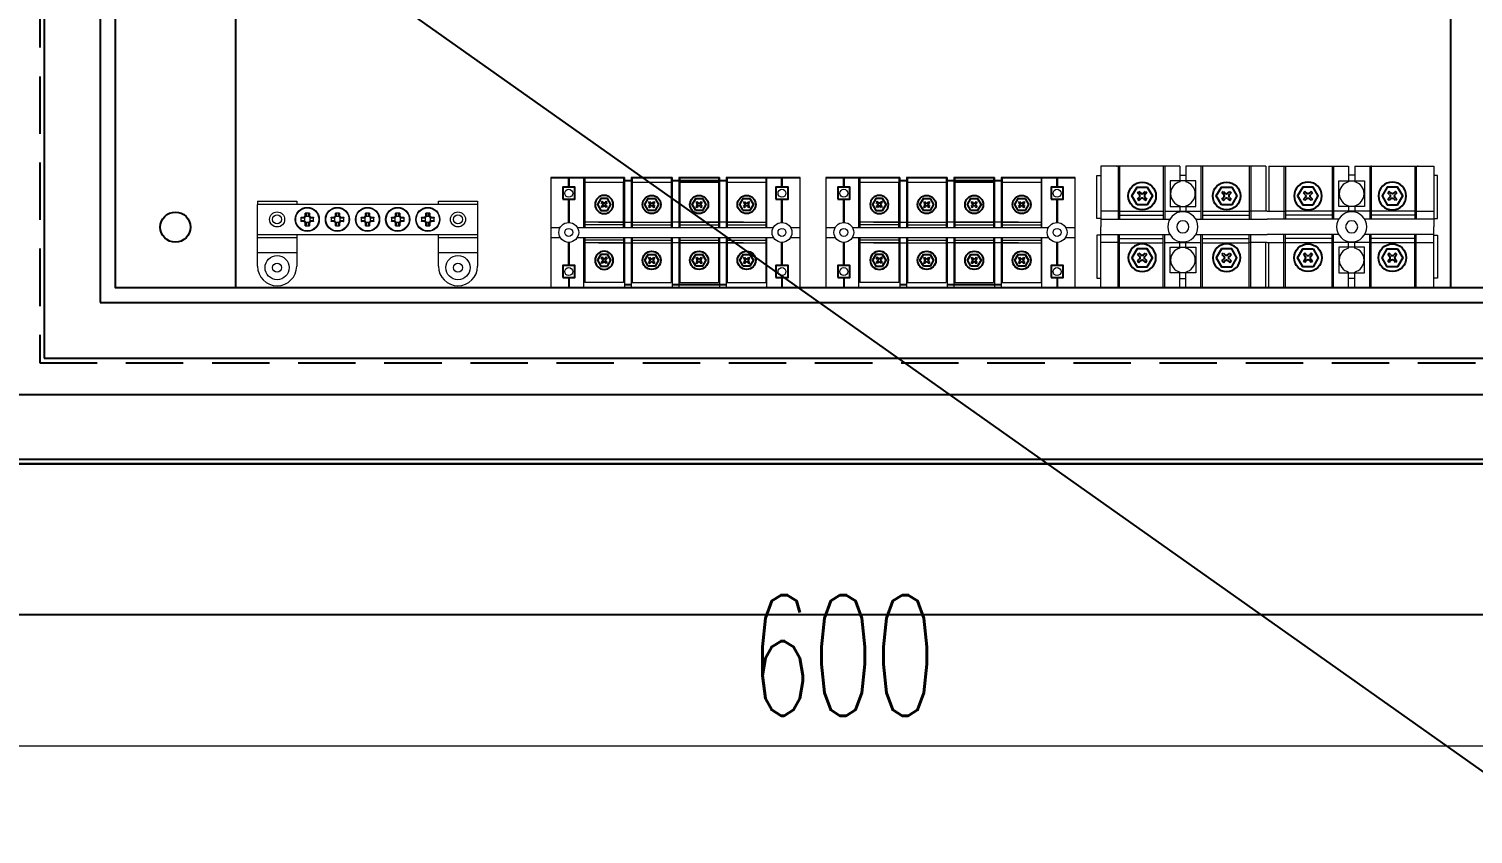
# Model space of a CAD drawing. Header units: millimetres. Extents: x -208796 to -83323, y 30910 to 103951.
# Drawn here: x -110919.9 to -110440.8, y 39207.6 to 39474.7 of the extents above; entities that cross this region are included whole.
import ezdxf

# ---------------------------------------------------------------- set-up
doc = ezdxf.new("R2010")
doc.units = ezdxf.units.MM
doc.header["$LTSCALE"] = 3
doc.linetypes.add('HIDDEN', pattern=[9.525, 6.35, -3.175])
doc.layers.add('3', color=3, linetype='Continuous')
doc.layers.add('@.VISIBLE', color=7, linetype='Continuous')
doc.layers.add('hw_VTP', color=7, linetype='Continuous', lineweight=13)
doc.styles.add('Ann_w01', font='romans.shx', dxfattribs={"width": 0.6, "bigfont": 'chineset.shx'})
doc.dimstyles.new('Dim 01_SC20', dxfattribs={"dimscale": 20, "dimtxt": 2, "dimasz": 1.3, "dimexe": 0.5, "dimexo": 0.5, "dimgap": 0.5, "dimtad": 1, "dimdec": 1, "dimzin": 12, "dimdsep": 46, "dimtxsty": 'Ann_w01', "dimblk": 'OPEN30', "dimcen": 1.5, "dimclrd": 6, "dimclre": 6, "dimclrt": 3, "dimadec": 1, "dimazin": 3, "dimtm": 1e-09, "dimtfac": 1, "dimtdec": 1, "dimtix": 1, "dimtmove": 0, "dimatfit": 3, "dimldrblk": 'OPEN30', "dimfxl": 0, "dimtolj": 1, "dimlwd": 20, "dimlwe": 20, "dimarcsym": 0})

# ---------------------------------------------------------------- blocks, each defined once
blk = doc.blocks.new('_Open30')
at = {"color": 0, "linetype": 'ByBlock', "lineweight": -2}
for p, q in [((-1, 0.268), (0, 0)), ((0, 0), (-1, -0.268)), ((0, 0), (-1, 0))]:
    blk.add_line(p, q, dxfattribs=at)
blk = doc.blocks.new('*D118')
at = {"layer": '@.VISIBLE', "color": 6, "lineweight": 20}
for p, q in [((2175.79, 1288.52), (2175.79, 1194.96)), ((2775.79, 1288.52), (2775.79, 1194.96)), ((2201.79, 1204.96), (2749.79, 1204.96))]:
    blk.add_line(p, q, dxfattribs=at)
at = {"layer": 'Defpoints', "color": 0}
for p in [(2175.79, 1298.52), (2775.79, 1298.52), (2775.79, 1204.96)]:
    blk.add_point(p, dxfattribs=at)
at = {"layer": '@.VISIBLE', "color": 6, "lineweight": 20, "xscale": 26, "yscale": 26, "zscale": 26, "rotation": 180}
blk.add_blockref('_Open30', (2175.79, 1204.96), dxfattribs=at)
at = {"layer": '@.VISIBLE', "color": 6, "lineweight": 20, "xscale": 26, "yscale": 26, "zscale": 26}
blk.add_blockref('_Open30', (2775.79, 1204.96), dxfattribs=at)
at = {"layer": '@.VISIBLE', "color": 3, "insert": (2475.79, 1234.96), "char_height": 40, "attachment_point": 5, "style": 'Ann_w01'}
blk.add_mtext('\\A1;600', dxfattribs=at)
blk = doc.blocks.new('*U159')
at = {"layer": 'hw_VTP', "color": 7}
for p, q in [((-36.5, 11), (-23.5, 11)), ((-36.5, 11), (-36.5, 10)), ((-23.5, 11), (-23.5, 10)), ((23.5, 10), (23.5, 11)), ((23.5, 11), (36.5, 11)), ((36.5, 11), (36.5, 10)), ((-36.5, -1), (-36.5, 0)), ((-23.5, 0), (-23.5, -1)), ((23.5, -1), (23.5, 0)), ((36.5, 0), (36.5, -1)), ((-36.5, -1), (-23.5, -1)), ((-36.5, -6), (-36.5, -1)), ((-23.5, -1), (-23.5, -6)), ((23.5, -1), (36.5, -1)), ((23.5, -6), (23.5, -1)), ((36.5, -1), (36.5, -6)), ((-36.5, -6), (-23.5, -6)), ((-36.5, -10.5), (-36.5, -6)), ((-23.5, -6), (-23.5, -10.5)), ((23.5, -6), (36.5, -6)), ((23.5, -10.5), (23.5, -6)), ((36.5, -6), (36.5, -10.5))]:
    blk.add_line(p, q, dxfattribs=at)
at = {"layer": 'hw_VTP', "color": 30}
for p, q in [((36.5, 10), (-36.5, 10)), ((-36.5, 0), (-36.5, 10)), ((36.5, 10), (36.5, 0)), ((-22.08, 5.69), (-21.16, 5.69)), ((-21.04, 5.38), (-21.94, 5.38)), ((-21.16, 5.69), (-20.69, 6.16)), ((-20.39, 6.04), (-21.04, 5.39)), ((-21.04, 5.39), (-21.04, 5.38)), ((-20.92, 5.5), (-20.92, 4.5)), ((-20.69, 6.16), (-20.69, 7.08)), ((-19.5, 5.92), (-20.5, 5.92)), ((-20.38, 6.94), (-20.38, 6.04)), ((-19.62, 6.04), (-19.62, 6.94)), ((-19.61, 6.04), (-19.62, 6.04)), ((-18.96, 5.39), (-19.61, 6.04)), ((-19.31, 7.08), (-19.31, 6.16)), ((-19.31, 6.16), (-18.84, 5.69)), ((-19.08, 4.5), (-19.08, 5.5)), ((-18.06, 5.38), (-18.96, 5.38)), ((-18.84, 5.69), (-17.92, 5.69)), ((-12.08, 5.69), (-11.16, 5.69)), ((-11.04, 5.38), (-11.94, 5.38)), ((-11.16, 5.69), (-10.69, 6.16)), ((-10.39, 6.04), (-11.04, 5.39)), ((-11.04, 5.39), (-11.04, 5.38)), ((-10.92, 5.5), (-10.92, 4.5)), ((-10.69, 6.16), (-10.69, 7.08)), ((-9.5, 5.92), (-10.5, 5.92)), ((-10.38, 6.94), (-10.38, 6.04)), ((-9.62, 6.04), (-9.62, 6.94)), ((-9.61, 6.04), (-9.62, 6.04)), ((-8.96, 5.39), (-9.61, 6.04)), ((-9.31, 7.08), (-9.31, 6.16)), ((-9.31, 6.16), (-8.84, 5.69)), ((-9.08, 4.5), (-9.08, 5.5)), ((-8.06, 5.38), (-8.96, 5.38)), ((-8.84, 5.69), (-7.92, 5.69)), ((-2.08, 5.69), (-1.16, 5.69)), ((-1.04, 5.38), (-1.94, 5.38)), ((-1.16, 5.69), (-0.69, 6.16)), ((-0.39, 6.04), (-1.04, 5.39)), ((-1.04, 5.39), (-1.04, 5.38)), ((-0.92, 5.5), (-0.92, 4.5)), ((-0.69, 6.16), (-0.69, 7.08)), ((0.5, 5.92), (-0.5, 5.92)), ((-0.38, 6.94), (-0.38, 6.04)), ((0.38, 6.04), (0.38, 6.94)), ((0.39, 6.04), (0.38, 6.04)), ((1.04, 5.39), (0.39, 6.04)), ((0.69, 7.08), (0.69, 6.16)), ((0.69, 6.16), (1.16, 5.69)), ((0.92, 4.5), (0.92, 5.5)), ((1.94, 5.38), (1.04, 5.38)), ((1.16, 5.69), (2.08, 5.69)), ((7.92, 5.69), (8.84, 5.69)), ((8.96, 5.38), (8.06, 5.38)), ((8.84, 5.69), (9.31, 6.16)), ((9.61, 6.04), (8.96, 5.39)), ((8.96, 5.39), (8.96, 5.38)), ((9.08, 5.5), (9.08, 4.5)), ((9.31, 6.16), (9.31, 7.08)), ((10.5, 5.92), (9.5, 5.92)), ((9.62, 6.94), (9.62, 6.04)), ((10.38, 6.04), (10.38, 6.94)), ((10.39, 6.04), (10.38, 6.04)), ((11.04, 5.39), (10.39, 6.04)), ((10.69, 7.08), (10.69, 6.16)), ((10.69, 6.16), (11.16, 5.69)), ((10.92, 4.5), (10.92, 5.5)), ((11.94, 5.38), (11.04, 5.38)), ((11.16, 5.69), (12.08, 5.69)), ((17.92, 5.69), (18.84, 5.69)), ((18.96, 5.38), (18.06, 5.38)), ((18.84, 5.69), (19.31, 6.16)), ((19.61, 6.04), (18.96, 5.39)), ((18.96, 5.39), (18.96, 5.38)), ((19.08, 5.5), (19.08, 4.5)), ((19.31, 6.16), (19.31, 7.08)), ((20.5, 5.92), (19.5, 5.92)), ((19.62, 6.94), (19.62, 6.04)), ((20.38, 6.04), (20.38, 6.94)), ((20.39, 6.04), (20.38, 6.04)), ((21.04, 5.39), (20.39, 6.04)), ((20.69, 7.08), (20.69, 6.16)), ((20.69, 6.16), (21.16, 5.69)), ((20.92, 4.5), (20.92, 5.5)), ((21.94, 5.38), (21.04, 5.38)), ((21.16, 5.69), (22.08, 5.69)), ((-36.5, 0), (36.5, 0)), ((-21.16, 4.31), (-22.08, 4.31)), ((-21.94, 4.62), (-21.04, 4.62)), ((-20.69, 3.84), (-21.16, 4.31)), ((-21.04, 4.61), (-20.39, 3.96)), ((-20.69, 2.92), (-20.69, 3.84)), ((-20.5, 4.08), (-19.5, 4.08)), ((-20.39, 3.96), (-20.38, 3.96)), ((-20.38, 3.96), (-20.38, 3.06)), ((-19.62, 3.06), (-19.62, 3.96)), ((-19.61, 3.96), (-18.96, 4.61)), ((-18.84, 4.31), (-19.31, 3.84)), ((-19.31, 3.84), (-19.31, 2.92)), ((-18.96, 4.62), (-18.06, 4.62)), ((-18.96, 4.61), (-18.96, 4.62)), ((-17.92, 4.31), (-18.84, 4.31)), ((-11.16, 4.31), (-12.08, 4.31)), ((-11.94, 4.62), (-11.04, 4.62)), ((-10.69, 3.84), (-11.16, 4.31)), ((-11.04, 4.61), (-10.39, 3.96)), ((-10.69, 2.92), (-10.69, 3.84)), ((-10.5, 4.08), (-9.5, 4.08)), ((-10.39, 3.96), (-10.38, 3.96)), ((-10.38, 3.96), (-10.38, 3.06)), ((-9.62, 3.06), (-9.62, 3.96)), ((-9.61, 3.96), (-8.96, 4.61)), ((-8.84, 4.31), (-9.31, 3.84)), ((-9.31, 3.84), (-9.31, 2.92)), ((-8.96, 4.62), (-8.06, 4.62)), ((-8.96, 4.61), (-8.96, 4.62)), ((-7.92, 4.31), (-8.84, 4.31)), ((-1.16, 4.31), (-2.08, 4.31)), ((-1.94, 4.62), (-1.04, 4.62)), ((-0.69, 3.84), (-1.16, 4.31)), ((-1.04, 4.61), (-0.39, 3.96)), ((-0.69, 2.92), (-0.69, 3.84)), ((-0.5, 4.08), (0.5, 4.08)), ((-0.39, 3.96), (-0.38, 3.96)), ((-0.38, 3.96), (-0.38, 3.06)), ((0.38, 3.06), (0.38, 3.96)), ((0.39, 3.96), (1.04, 4.61)), ((1.16, 4.31), (0.69, 3.84)), ((0.69, 3.84), (0.69, 2.92)), ((1.04, 4.62), (1.94, 4.62)), ((1.04, 4.61), (1.04, 4.62)), ((2.08, 4.31), (1.16, 4.31)), ((8.84, 4.31), (7.92, 4.31)), ((8.06, 4.62), (8.96, 4.62)), ((9.31, 3.84), (8.84, 4.31)), ((8.96, 4.61), (9.61, 3.96)), ((9.31, 2.92), (9.31, 3.84)), ((9.5, 4.08), (10.5, 4.08)), ((9.61, 3.96), (9.62, 3.96)), ((9.62, 3.96), (9.62, 3.06)), ((10.38, 3.06), (10.38, 3.96)), ((10.39, 3.96), (11.04, 4.61)), ((11.16, 4.31), (10.69, 3.84)), ((10.69, 3.84), (10.69, 2.92)), ((11.04, 4.62), (11.94, 4.62)), ((11.04, 4.61), (11.04, 4.62)), ((12.08, 4.31), (11.16, 4.31)), ((18.84, 4.31), (17.92, 4.31)), ((18.06, 4.62), (18.96, 4.62)), ((19.31, 3.84), (18.84, 4.31)), ((18.96, 4.61), (19.61, 3.96)), ((19.31, 2.92), (19.31, 3.84)), ((19.5, 4.08), (20.5, 4.08)), ((19.61, 3.96), (19.62, 3.96)), ((19.62, 3.96), (19.62, 3.06)), ((20.38, 3.06), (20.38, 3.96)), ((20.39, 3.96), (21.04, 4.61)), ((21.16, 4.31), (20.69, 3.84)), ((20.69, 3.84), (20.69, 2.92)), ((21.04, 4.62), (21.94, 4.62)), ((21.04, 4.61), (21.04, 4.62)), ((22.08, 4.31), (21.16, 4.31))]:
    blk.add_line(p, q, dxfattribs=at)
at = {"layer": 'hw_VTP', "color": 7}
for centre, radius in [((-30, 5), 2.5), ((-30, 5), 1.5), ((30, 5), 2.5), ((30, 5), 1.5), ((-30, -11), 4), ((-30, -11), 1.5), ((30, -11), 4), ((30, -11), 1.5)]:
    blk.add_circle(centre, radius, dxfattribs=at)
at = {"layer": 'hw_VTP', "color": 30}
for centre, radius in [((-20, 5), 4), ((-20, 5), 3.83), ((-10, 5), 4), ((-10, 5), 3.83), ((0, 5), 4), ((0, 5), 3.83), ((10, 5), 4), ((10, 5), 3.83), ((20, 5), 4), ((20, 5), 3.83)]:
    blk.add_circle(centre, radius, dxfattribs=at)
at = {"layer": 'hw_VTP', "color": 7}
for centre in [(-30, -10.5), (30, -10.5)]:
    blk.add_arc(centre, 6.5, 180, 0, dxfattribs=at)
at = {"layer": 'hw_VTP', "color": 30}
for centre, major_axis in [((-18.92, 5), (0, -6.36)), ((-20, 3.92), (-6.36, 0)), ((-21.08, 5), (0, 6.36)), ((-8.92, 5), (0, -6.36)), ((-10, 3.92), (-6.36, 0)), ((-11.08, 5), (0, 6.36)), ((1.08, 5), (0, -6.36)), ((0, 3.92), (-6.36, 0)), ((-1.08, 5), (0, 6.36)), ((11.08, 5), (0, -6.36)), ((10, 3.92), (-6.36, 0)), ((8.92, 5), (0, 6.36)), ((21.08, 5), (0, -6.36)), ((20, 3.92), (-6.36, 0)), ((18.92, 5), (0, 6.36)), ((-20, 6.08), (6.36, 0)), ((-10, 6.08), (6.36, 0)), ((0, 6.08), (6.36, 0)), ((10, 6.08), (6.36, 0)), ((20, 6.08), (6.36, 0))]:
    blk.add_ellipse(centre, major_axis=major_axis, ratio=0.499722, start_param=4.603833, end_param=4.820944, dxfattribs=at)
for points, weights in [([(-21.94, 5.38), (-22.01, 5.53), (-22.08, 5.69)], [1, 1.00025945065, 1]), ([(-20.69, 7.08), (-20.53, 7.01), (-20.38, 6.94)], [1, 1.00025945067, 1]), ([(-20.39, 6.04), (-20.39, 6.04), (-20.38, 6.04)], [0.960465329359, 0.960447412211, 0.960429506847]), ([(-19.62, 6.94), (-19.47, 7.01), (-19.31, 7.08)], [1, 1.00025945066, 1]), ([(-18.96, 5.39), (-18.96, 5.39), (-18.96, 5.38)], [0.960465329359, 0.960447412211, 0.960429506847]), ([(-17.92, 5.69), (-17.99, 5.53), (-18.06, 5.38)], [1, 1.00025945064, 1]), ([(-11.94, 5.38), (-12.01, 5.53), (-12.08, 5.69)], [1, 1.00025945065, 1]), ([(-10.69, 7.08), (-10.53, 7.01), (-10.38, 6.94)], [1, 1.00025945067, 1]), ([(-10.39, 6.04), (-10.39, 6.04), (-10.38, 6.04)], [0.960465329359, 0.960447412211, 0.960429506847]), ([(-9.62, 6.94), (-9.47, 7.01), (-9.31, 7.08)], [1, 1.00025945066, 1]), ([(-8.96, 5.39), (-8.96, 5.39), (-8.96, 5.38)], [0.960465329359, 0.960447412211, 0.960429506847]), ([(-7.92, 5.69), (-7.99, 5.53), (-8.06, 5.38)], [1, 1.00025945064, 1]), ([(-1.94, 5.38), (-2.01, 5.53), (-2.08, 5.69)], [1, 1.00025945065, 1]), ([(-0.69, 7.08), (-0.53, 7.01), (-0.38, 6.94)], [1, 1.00025945067, 1]), ([(-0.39, 6.04), (-0.39, 6.04), (-0.38, 6.04)], [0.960465329359, 0.960447412211, 0.960429506847]), ([(0.38, 6.94), (0.53, 7.01), (0.69, 7.08)], [1, 1.00025945066, 1]), ([(1.04, 5.39), (1.04, 5.39), (1.04, 5.38)], [0.960465329359, 0.960447412211, 0.960429506847]), ([(2.08, 5.69), (2.01, 5.53), (1.94, 5.38)], [1, 1.00025945064, 1]), ([(8.06, 5.38), (7.99, 5.53), (7.92, 5.69)], [1, 1.00025945065, 1]), ([(9.31, 7.08), (9.47, 7.01), (9.62, 6.94)], [1, 1.00025945067, 1]), ([(9.61, 6.04), (9.61, 6.04), (9.62, 6.04)], [0.960465329359, 0.960447412211, 0.960429506847]), ([(10.38, 6.94), (10.53, 7.01), (10.69, 7.08)], [1, 1.00025945066, 1]), ([(11.04, 5.39), (11.04, 5.39), (11.04, 5.38)], [0.960465329359, 0.960447412211, 0.960429506847]), ([(12.08, 5.69), (12.01, 5.53), (11.94, 5.38)], [1, 1.00025945064, 1]), ([(18.06, 5.38), (17.99, 5.53), (17.92, 5.69)], [1, 1.00025945065, 1]), ([(19.31, 7.08), (19.47, 7.01), (19.62, 6.94)], [1, 1.00025945067, 1]), ([(19.61, 6.04), (19.61, 6.04), (19.62, 6.04)], [0.960465329359, 0.960447412211, 0.960429506847]), ([(20.38, 6.94), (20.53, 7.01), (20.69, 7.08)], [1, 1.00025945066, 1]), ([(21.04, 5.39), (21.04, 5.39), (21.04, 5.38)], [0.960465329359, 0.960447412211, 0.960429506847]), ([(22.08, 5.69), (22.01, 5.53), (21.94, 5.38)], [1, 1.00025945064, 1]), ([(-22.08, 4.31), (-22.01, 4.47), (-21.94, 4.62)], [1, 1.00025945066, 1]), ([(-21.04, 4.61), (-21.04, 4.61), (-21.04, 4.62)], [0.960465329359, 0.960447412211, 0.960429506847]), ([(-20.38, 3.06), (-20.53, 2.99), (-20.69, 2.92)], [1, 1.00025945069, 1]), ([(-19.61, 3.96), (-19.61, 3.96), (-19.62, 3.96)], [0.960465329359, 0.960447412211, 0.960429506847]), ([(-19.31, 2.92), (-19.47, 2.99), (-19.62, 3.06)], [1, 1.00025945066, 1]), ([(-18.06, 4.62), (-17.99, 4.47), (-17.92, 4.31)], [1, 1.00025945063, 1]), ([(-12.08, 4.31), (-12.01, 4.47), (-11.94, 4.62)], [1, 1.00025945066, 1]), ([(-11.04, 4.61), (-11.04, 4.61), (-11.04, 4.62)], [0.960465329359, 0.960447412211, 0.960429506847]), ([(-10.38, 3.06), (-10.53, 2.99), (-10.69, 2.92)], [1, 1.00025945069, 1]), ([(-9.61, 3.96), (-9.61, 3.96), (-9.62, 3.96)], [0.960465329359, 0.960447412211, 0.960429506847]), ([(-9.31, 2.92), (-9.47, 2.99), (-9.62, 3.06)], [1, 1.00025945066, 1]), ([(-8.06, 4.62), (-7.99, 4.47), (-7.92, 4.31)], [1, 1.00025945063, 1]), ([(-2.08, 4.31), (-2.01, 4.47), (-1.94, 4.62)], [1, 1.00025945066, 1]), ([(-1.04, 4.61), (-1.04, 4.61), (-1.04, 4.62)], [0.960465329359, 0.960447412211, 0.960429506847]), ([(-0.38, 3.06), (-0.53, 2.99), (-0.69, 2.92)], [1, 1.00025945069, 1]), ([(0.39, 3.96), (0.39, 3.96), (0.38, 3.96)], [0.960465329359, 0.960447412211, 0.960429506847]), ([(0.69, 2.92), (0.53, 2.99), (0.38, 3.06)], [1, 1.00025945066, 1]), ([(1.94, 4.62), (2.01, 4.47), (2.08, 4.31)], [1, 1.00025945063, 1]), ([(7.92, 4.31), (7.99, 4.47), (8.06, 4.62)], [1, 1.00025945066, 1]), ([(8.96, 4.61), (8.96, 4.61), (8.96, 4.62)], [0.960465329359, 0.960447412211, 0.960429506847]), ([(9.62, 3.06), (9.47, 2.99), (9.31, 2.92)], [1, 1.00025945069, 1]), ([(10.39, 3.96), (10.39, 3.96), (10.38, 3.96)], [0.960465329359, 0.960447412211, 0.960429506847]), ([(10.69, 2.92), (10.53, 2.99), (10.38, 3.06)], [1, 1.00025945066, 1]), ([(11.94, 4.62), (12.01, 4.47), (12.08, 4.31)], [1, 1.00025945063, 1]), ([(17.92, 4.31), (17.99, 4.47), (18.06, 4.62)], [1, 1.00025945066, 1]), ([(18.96, 4.61), (18.96, 4.61), (18.96, 4.62)], [0.960465329359, 0.960447412211, 0.960429506847]), ([(19.62, 3.06), (19.47, 2.99), (19.31, 2.92)], [1, 1.00025945069, 1]), ([(20.39, 3.96), (20.39, 3.96), (20.38, 3.96)], [0.960465329359, 0.960447412211, 0.960429506847]), ([(20.69, 2.92), (20.53, 2.99), (20.38, 3.06)], [1, 1.00025945066, 1]), ([(21.94, 4.62), (22.01, 4.47), (22.08, 4.31)], [1, 1.00025945063, 1])]:
    blk.add_rational_spline(points, weights, degree=2, dxfattribs=at)
for points in [[(-21.16, 5.69), (-21.12, 5.59), (-21.08, 5.49), (-21.04, 5.39)], [(-20.69, 6.16), (-20.59, 6.12), (-20.49, 6.08), (-20.39, 6.04)], [(-19.31, 6.16), (-19.41, 6.12), (-19.51, 6.08), (-19.61, 6.04)], [(-18.84, 5.69), (-18.88, 5.59), (-18.92, 5.49), (-18.96, 5.39)], [(-11.16, 5.69), (-11.12, 5.59), (-11.08, 5.49), (-11.04, 5.39)], [(-10.69, 6.16), (-10.59, 6.12), (-10.49, 6.08), (-10.39, 6.04)], [(-9.31, 6.16), (-9.41, 6.12), (-9.51, 6.08), (-9.61, 6.04)], [(-8.84, 5.69), (-8.88, 5.59), (-8.92, 5.49), (-8.96, 5.39)], [(-1.16, 5.69), (-1.12, 5.59), (-1.08, 5.49), (-1.04, 5.39)], [(-0.69, 6.16), (-0.59, 6.12), (-0.49, 6.08), (-0.39, 6.04)], [(0.69, 6.16), (0.59, 6.12), (0.49, 6.08), (0.39, 6.04)], [(1.16, 5.69), (1.12, 5.59), (1.08, 5.49), (1.04, 5.39)], [(8.84, 5.69), (8.88, 5.59), (8.92, 5.49), (8.96, 5.39)], [(9.31, 6.16), (9.41, 6.12), (9.51, 6.08), (9.61, 6.04)], [(10.69, 6.16), (10.59, 6.12), (10.49, 6.08), (10.39, 6.04)], [(11.16, 5.69), (11.12, 5.59), (11.08, 5.49), (11.04, 5.39)], [(18.84, 5.69), (18.88, 5.59), (18.92, 5.49), (18.96, 5.39)], [(19.31, 6.16), (19.41, 6.12), (19.51, 6.08), (19.61, 6.04)], [(20.69, 6.16), (20.59, 6.12), (20.49, 6.08), (20.39, 6.04)], [(21.16, 5.69), (21.12, 5.59), (21.08, 5.49), (21.04, 5.39)], [(-21.16, 4.31), (-21.12, 4.41), (-21.08, 4.51), (-21.04, 4.61)], [(-20.69, 3.84), (-20.59, 3.88), (-20.49, 3.92), (-20.39, 3.96)], [(-19.31, 3.84), (-19.41, 3.88), (-19.51, 3.92), (-19.61, 3.96)], [(-18.84, 4.31), (-18.88, 4.41), (-18.92, 4.51), (-18.96, 4.61)], [(-11.16, 4.31), (-11.12, 4.41), (-11.08, 4.51), (-11.04, 4.61)], [(-10.69, 3.84), (-10.59, 3.88), (-10.49, 3.92), (-10.39, 3.96)], [(-9.31, 3.84), (-9.41, 3.88), (-9.51, 3.92), (-9.61, 3.96)], [(-8.84, 4.31), (-8.88, 4.41), (-8.92, 4.51), (-8.96, 4.61)], [(-1.16, 4.31), (-1.12, 4.41), (-1.08, 4.51), (-1.04, 4.61)], [(-0.69, 3.84), (-0.59, 3.88), (-0.49, 3.92), (-0.39, 3.96)], [(0.69, 3.84), (0.59, 3.88), (0.49, 3.92), (0.39, 3.96)], [(1.16, 4.31), (1.12, 4.41), (1.08, 4.51), (1.04, 4.61)], [(8.84, 4.31), (8.88, 4.41), (8.92, 4.51), (8.96, 4.61)], [(9.31, 3.84), (9.41, 3.88), (9.51, 3.92), (9.61, 3.96)], [(10.69, 3.84), (10.59, 3.88), (10.49, 3.92), (10.39, 3.96)], [(11.16, 4.31), (11.12, 4.41), (11.08, 4.51), (11.04, 4.61)], [(18.84, 4.31), (18.88, 4.41), (18.92, 4.51), (18.96, 4.61)], [(19.31, 3.84), (19.41, 3.88), (19.51, 3.92), (19.61, 3.96)], [(20.69, 3.84), (20.59, 3.88), (20.49, 3.92), (20.39, 3.96)], [(21.16, 4.31), (21.12, 4.41), (21.08, 4.51), (21.04, 4.61)]]:
    blk.add_open_spline(points, degree=3, dxfattribs=at)
blk = doc.blocks.new('1')
at = {"layer": '3'}
for p, q in [((-1.53, 1.07), (-1.07, 1.53)), ((-1.53, 1.07), (-0.92, 0.46)), ((-1.07, 1.53), (-0.46, 0.92)), ((0.46, 0.92), (1.07, 1.53)), ((0.92, 0.46), (1.53, 1.07)), ((1.07, 1.53), (1.53, 1.07)), ((-1.53, -1.07), (-0.92, -0.46)), ((-1.53, -1.07), (-1.07, -1.53)), ((-1.07, -1.53), (-0.46, -0.92)), ((0.46, -0.92), (1.07, -1.53)), ((0.92, -0.46), (1.53, -1.07)), ((1.07, -1.53), (1.53, -1.07))]:
    blk.add_line(p, q, dxfattribs=at)
blk.add_lwpolyline([(-1.71, -2.97), (-3.43, 0), (-1.71, 2.97), (1.71, 2.97), (3.43, 0), (1.71, -2.97)], close=True, dxfattribs=at)
blk.add_circle((0, 0), 4.59, dxfattribs=at)
for centre, start, end in [((-1.37, 0), 315, 45), ((0, 1.37), 225, 315), ((1.37, 0), 135, 225), ((0, -1.37), 45, 135)]:
    blk.add_arc(centre, 0.648, start, end, dxfattribs=at)
blk = doc.blocks.new('CD_4P-60A')
at = {"layer": 'hw_VTP', "linetype": 'Continuous'}
for p, q in [((-1, 20.1), (-27.25, 20.1)), ((-27.25, 20.1), (-27.25, 0)), ((-21.45, 20.1), (-21.45, 2.5)), ((-21, 20.1), (-21, 2.5)), ((-6.5, 20.1), (-6.5, 2.5)), ((-6, 20.1), (-6, 2.5)), ((-1, 20.1), (-1, 14.98)), ((27.5, 20.1), (1, 20.1)), ((1, 20.1), (1, 14.98)), ((6, 20.1), (6, 2.5)), ((6.5, 20.1), (6.5, 2.5)), ((22, 20.1), (22, 2.5)), ((22.5, 20.1), (22.5, 2.5)), ((27.5, 20.1), (27.5, 5.2)), ((28.5, 20.1), (55, 20.1)), ((28.5, 20.1), (28.5, 5.2)), ((33.5, 20.1), (33.5, 2.5)), ((34, 20.1), (34, 2.5)), ((49.5, 20.1), (49.5, 2.5)), ((50, 20.1), (50, 2.5)), ((55, 20.1), (55, 14.98)), ((57, 20.1), (83.25, 20.1)), ((57, 20.1), (57, 14.98)), ((62, 20.1), (62, 2.5)), ((62.5, 20.1), (62.5, 2.5)), ((77, 20.1), (77, 2.5)), ((77.45, 20.1), (77.45, 2.5)), ((83.25, 20.1), (83.25, 0)), ((-28.5, 2.8), (-28.5, 17.05)), ((-28.5, 17.05), (-27.25, 17.05)), ((-1, 17.1), (1, 17.1)), ((1, 15.25), (-1, 15.25)), ((57, 17.1), (55, 17.1)), ((55, 15.25), (57, 15.25)), ((84.5, 17.05), (83.25, 17.05)), ((84.5, 2.8), (84.5, 17.05)), ((-21.45, 5.2), (-27.25, 5.2)), ((-21, 5.25), (-6.5, 5.25)), ((-6, 5.2), (6, 5.2)), ((-1, 7.02), (-1, 5.2)), ((1, 7.02), (1, 5.2)), ((6.5, 5.25), (22, 5.25)), ((28, 5.2), (22, 5.2)), ((28, 5.2), (34, 5.2)), ((49.5, 5.25), (34, 5.25)), ((62, 5.2), (50, 5.2)), ((55, 7.02), (55, 5.2)), ((57, 7.02), (57, 5.2)), ((77, 5.25), (62.5, 5.25)), ((77.45, 5.2), (83.25, 5.2)), ((-27.25, 2.8), (-28.5, 2.8)), ((-27.25, 2.5), (-4.33, 2.5)), ((-27.25, -20.1), (-27.25, 0)), ((-21, 3.9), (-6.5, 3.9)), ((4.33, 2.5), (28, 2.5)), ((6.5, 3.9), (22, 3.9)), ((51.67, 2.5), (28, 2.5)), ((49.5, 3.9), (34, 3.9)), ((83.25, 2.5), (60.33, 2.5)), ((77, 3.9), (62.5, 3.9)), ((83.25, 2.8), (84.5, 2.8)), ((83.25, -20.1), (83.25, 0)), ((-28.5, -2.8), (-28.5, -17.05)), ((-27.25, -2.8), (-28.5, -2.8)), ((-27.25, -2.5), (-4.33, -2.5)), ((-21.45, -20.1), (-21.45, -2.5)), ((-21, -20.1), (-21, -2.5)), ((-21, -3.9), (-6.5, -3.9)), ((-6.5, -20.1), (-6.5, -2.5)), ((-6, -20.1), (-6, -2.5)), ((4.33, -2.5), (28, -2.5)), ((6, -20.1), (6, -2.5)), ((6.5, -20.1), (6.5, -2.5)), ((6.5, -3.9), (22, -3.9)), ((22, -20.1), (22, -2.5)), ((22.5, -20.1), (22.5, -2.5)), ((51.67, -2.5), (28, -2.5)), ((33.5, -20.1), (33.5, -2.5)), ((34, -20.1), (34, -2.5)), ((49.5, -3.9), (34, -3.9)), ((49.5, -20.1), (49.5, -2.5)), ((50, -20.1), (50, -2.5)), ((83.25, -2.5), (60.33, -2.5)), ((62, -20.1), (62, -2.5)), ((62.5, -20.1), (62.5, -2.5)), ((77, -3.9), (62.5, -3.9)), ((77, -20.1), (77, -2.5)), ((77.45, -20.1), (77.45, -2.5)), ((83.25, -2.8), (84.5, -2.8)), ((84.5, -2.8), (84.5, -17.05)), ((-21.45, -5.2), (-27.25, -5.2)), ((-21, -5.25), (-6.5, -5.25)), ((-6, -5.2), (6, -5.2)), ((-1, -7.02), (-1, -5.2)), ((1, -7.02), (1, -5.2)), ((6.5, -5.25), (22, -5.25)), ((28, -5.2), (22, -5.2)), ((27.5, -20.1), (27.5, -5.2)), ((28, -5.2), (34, -5.2)), ((28.5, -20.1), (28.5, -5.2)), ((49.5, -5.25), (34, -5.25)), ((62, -5.2), (50, -5.2)), ((55, -7.02), (55, -5.2)), ((57, -7.02), (57, -5.2)), ((77, -5.25), (62.5, -5.25)), ((77.45, -5.2), (83.25, -5.2)), ((-28.5, -17.05), (-27.25, -17.05)), ((-1, -20.1), (-1, -14.98)), ((1, -15.25), (-1, -15.25)), ((-1, -17.1), (1, -17.1)), ((1, -20.1), (1, -14.98)), ((55, -20.1), (55, -14.98)), ((55, -15.25), (57, -15.25)), ((57, -17.1), (55, -17.1)), ((57, -20.1), (57, -14.98)), ((84.5, -17.05), (83.25, -17.05)), ((-1, -20.1), (-27.25, -20.1)), ((27.5, -20.1), (1, -20.1)), ((28.5, -20.1), (55, -20.1)), ((57, -20.1), (83.25, -20.1))]:
    blk.add_line(p, q, dxfattribs=at)
for points in [[(-1, 15.25), (-4.25, 15.25), (-4.25, 6.75), (4.25, 6.75), (4.25, 15.25), (1, 15.25)], [(57, 15.25), (60.25, 15.25), (60.25, 6.75), (51.75, 6.75), (51.75, 15.25), (55, 15.25)], [(-1, -15.25), (-4.25, -15.25), (-4.25, -6.75), (4.25, -6.75), (4.25, -15.25), (1, -15.25)], [(57, -15.25), (60.25, -15.25), (60.25, -6.75), (51.75, -6.75), (51.75, -15.25), (55, -15.25)]]:
    blk.add_lwpolyline(points, dxfattribs=at)
for centre, radius, start, end in [((0, 11), 4.1, 104.117, 255.883), ((0, 11), 4.1, 284.117, 75.883), ((56, 11), 4.1, 104.117, 255.883), ((56, 11), 4.1, 284.117, 75.883), ((0, 0), 5, 0, 180), ((56, 0), 5, 0, 180), ((0, 0), 5, 180, 0), ((0, 0), 2, 0, 180), ((0, 0), 2, 180, 0), ((56, 0), 5, 180, 0), ((56, 0), 2, 0, 180), ((56, 0), 2, 180, 0), ((0, -11), 4.1, 104.117, 255.883), ((0, -11), 4.1, 284.117, 75.883), ((56, -11), 4.1, 104.117, 255.883), ((56, -11), 4.1, 284.117, 75.883)]:
    blk.add_arc(centre, radius, start, end, dxfattribs=at)
at = {"layer": 'hw_VTP', "color": 0, "linetype": 'ByBlock'}
for p in [(-21.95, 20.1), (-6.5, 20.1), (62.5, 20.1), (77.95, 20.1), (-21.95, -20.1), (-6.5, -20.1), (62.5, -20.1), (77.95, -20.1)]:
    blk.add_point(p, dxfattribs=at)
at = {"layer": 'hw_VTP'}
for p in [(-13.5, 10.25), (14.5, 10.25)]:
    blk.add_blockref('1', p, dxfattribs=at)
at = {"layer": 'hw_VTP', "xscale": -1}
for p in [(41.5, 10.25), (69.5, 10.25)]:
    blk.add_blockref('1', p, dxfattribs=at)
at = {"layer": 'hw_VTP', "xscale": -1, "rotation": 180}
for p in [(-13.5, -10.25), (14.5, -10.25)]:
    blk.add_blockref('1', p, dxfattribs=at)
at = {"layer": 'hw_VTP', "rotation": 180}
for p in [(41.5, -10.25), (69.5, -10.25)]:
    blk.add_blockref('1', p, dxfattribs=at)
blk = doc.blocks.new('HYT304')
for p, q in [((119350.01, 36568.77), (119374.53, 36568.77)), ((119356, 36565.52), (119356, 36568.77)), ((119356, 36568.77), (119356, 36565.52)), ((119374.53, 36567.77), (119376.73, 36567.77)), ((119376.73, 36568.77), (119390.27, 36568.77)), ((119390.27, 36567.77), (119408.22, 36567.77)), ((119392.47, 36568.77), (119406.02, 36568.77)), ((119408.22, 36568.77), (119432.73, 36568.77)), ((119426.74, 36565.52), (119426.74, 36568.77)), ((119426.74, 36568.77), (119426.74, 36565.52)), ((119356, 36553.82), (119356, 36561.52)), ((119356, 36561.52), (119356, 36553.82)), ((119426.74, 36553.82), (119426.74, 36561.52)), ((119426.74, 36561.52), (119426.74, 36553.82)), ((119356, 36539.52), (119356, 36547.23)), ((119356, 36547.23), (119356, 36539.52)), ((119426.74, 36539.52), (119426.74, 36547.23)), ((119426.74, 36547.23), (119426.74, 36539.52)), ((119350.01, 36532.28), (119374.53, 36532.28)), ((119356, 36535.52), (119356, 36532.28)), ((119374.53, 36533.28), (119376.73, 36533.28)), ((119376.73, 36532.28), (119390.27, 36532.28)), ((119390.27, 36533.28), (119408.22, 36533.28)), ((119392.47, 36532.28), (119406.02, 36532.28)), ((119408.22, 36532.28), (119432.73, 36532.28)), ((119426.74, 36535.52), (119426.74, 36532.28))]:
    blk.add_line(p, q)
for points in [[(119354, 36561.52), (119358, 36561.52), (119358, 36565.52), (119354, 36565.52)], [(119424.74, 36561.52), (119428.74, 36561.52), (119428.74, 36565.52), (119424.74, 36565.52)], [(119354, 36535.52), (119358, 36535.52), (119358, 36539.52), (119354, 36539.52)], [(119424.74, 36535.52), (119428.74, 36535.52), (119428.74, 36539.52), (119424.74, 36539.52)]]:
    blk.add_lwpolyline(points, close=True)
at = {"layer": 'hw_VTP', "linetype": 'Continuous'}
for p, q in [((119350.01, 36568.77), (119350.01, 36532.28)), ((119361.01, 36552.17), (119361.01, 36568.77)), ((119361.31, 36568.77), (119361.31, 36552.17)), ((119361.31, 36552.17), (119361.31, 36567.12)), ((119374.2, 36567.12), (119361.31, 36567.12)), ((119374.2, 36568.77), (119374.2, 36552.17)), ((119374.2, 36552.17), (119374.2, 36567.12)), ((119374.53, 36568.77), (119374.53, 36552.17)), ((119376.73, 36568.77), (119376.73, 36552.17)), ((119377.06, 36568.77), (119377.06, 36552.17)), ((119389.94, 36567.12), (119377.06, 36567.12)), ((119389.94, 36568.77), (119389.94, 36552.17)), ((119390.27, 36568.77), (119390.27, 36552.17)), ((119392.47, 36568.77), (119392.47, 36552.17)), ((119392.8, 36568.77), (119392.8, 36552.17)), ((119405.69, 36567.12), (119392.8, 36567.12)), ((119405.69, 36568.77), (119405.69, 36552.17)), ((119406.02, 36568.77), (119406.02, 36552.17)), ((119408.22, 36568.77), (119408.22, 36552.17)), ((119408.55, 36568.77), (119408.55, 36552.17)), ((119421.43, 36567.12), (119408.55, 36567.12)), ((119421.43, 36568.77), (119421.43, 36552.17)), ((119421.73, 36552.17), (119421.73, 36568.77)), ((119432.73, 36532.28), (119432.73, 36568.77)), ((119350.01, 36552.17), (119353.14, 36552.17)), ((119358.85, 36552.17), (119423.89, 36552.17)), ((119374.2, 36553.98), (119361.31, 36553.98)), ((119374.2, 36553.09), (119361.31, 36553.09)), ((119365.82, 36553.95), (119376.73, 36553.95)), ((119377.06, 36553.98), (119389.94, 36553.98)), ((119377.06, 36553.09), (119389.94, 36553.09)), ((119413.92, 36553.95), (119390.27, 36553.95)), ((119392.8, 36553.98), (119405.69, 36553.98)), ((119392.8, 36553.09), (119405.69, 36553.09)), ((119408.55, 36553.98), (119421.43, 36553.98)), ((119408.55, 36553.09), (119421.43, 36553.09)), ((119429.6, 36552.17), (119432.73, 36552.17)), ((119350.01, 36548.87), (119353.14, 36548.87)), ((119358.85, 36548.87), (119423.89, 36548.87)), ((119361.01, 36532.28), (119361.01, 36548.87)), ((119361.31, 36548.87), (119361.31, 36533.92)), ((119374.2, 36547.95), (119361.31, 36547.95)), ((119374.2, 36547.06), (119361.31, 36547.06)), ((119365.82, 36547.09), (119376.73, 36547.09)), ((119374.2, 36548.87), (119374.2, 36533.92)), ((119374.53, 36548.87), (119374.53, 36532.28)), ((119376.73, 36548.87), (119376.73, 36532.28)), ((119377.06, 36548.87), (119377.06, 36533.92)), ((119377.06, 36547.95), (119389.94, 36547.95)), ((119377.06, 36547.06), (119389.94, 36547.06)), ((119389.94, 36548.87), (119389.94, 36533.92)), ((119390.27, 36548.87), (119390.27, 36532.28)), ((119413.92, 36547.09), (119390.27, 36547.09)), ((119392.47, 36548.87), (119392.47, 36532.28)), ((119392.8, 36548.87), (119392.8, 36533.92)), ((119392.8, 36547.95), (119405.69, 36547.95)), ((119392.8, 36547.06), (119405.69, 36547.06)), ((119405.69, 36548.87), (119405.69, 36533.92)), ((119406.02, 36548.87), (119406.02, 36532.28)), ((119408.22, 36548.87), (119408.22, 36532.28)), ((119408.55, 36548.87), (119408.55, 36533.92)), ((119408.55, 36547.95), (119421.43, 36547.95)), ((119408.55, 36547.06), (119421.43, 36547.06)), ((119421.43, 36548.87), (119421.43, 36533.92)), ((119421.73, 36532.28), (119421.73, 36548.87)), ((119429.6, 36548.87), (119432.73, 36548.87)), ((119374.2, 36533.92), (119361.31, 36533.92)), ((119377.06, 36533.92), (119389.94, 36533.92)), ((119392.8, 36533.92), (119405.69, 36533.92)), ((119408.55, 36533.92), (119421.43, 36533.92))]:
    blk.add_line(p, q, dxfattribs=at)
for centre, radius in [((119356, 36563.52), 1.32), ((119356, 36563.52), 1.32), ((119426.74, 36563.52), 1.32), ((119426.74, 36563.52), 1.32), ((119356, 36550.52), 3.29), ((119356, 36550.52), 1.32), ((119426.74, 36550.52), 3.29), ((119426.74, 36550.52), 1.32), ((119356, 36537.52), 1.32), ((119426.74, 36537.52), 1.32), ((119426.74, 36537.52), 1.32)]:
    blk.add_circle(centre, radius, dxfattribs=at)
at = {"layer": 'hw_VTP', "yscale": 0.6589999999996508}
for p, xscale, zscale in [((119367.75, 36559.78), -0.6589999999996508, 0.659), ((119383.5, 36559.78), 0.6589999999996508, 0.6589999999996508), ((119399.24, 36559.78), 0.6589999999996508, 0.6589999999996508), ((119414.99, 36559.78), 0.6589999999996508, 0.6589999999996508), ((119367.75, 36541.27), -0.6589999999996508, 0.659), ((119383.5, 36541.27), 0.6589999999996508, 0.6589999999996508), ((119399.24, 36541.27), 0.6589999999996508, 0.6589999999996508), ((119414.99, 36541.27), 0.6589999999996508, 0.6589999999996508)]:
    blk.add_blockref('1', p, dxfattribs=dict(at, xscale=xscale, zscale=zscale))
blk = doc.blocks.new('*U111')
at = {"layer": '@.VISIBLE'}
for points in [[(2175.79, 1298.52), (2775.79, 1298.52), (2775.79, 2418.52), (2175.79, 2418.52)], [(2177.29, 1300.02), (2774.29, 1300.02), (2774.29, 2417.02), (2177.29, 2417.02)]]:
    blk.add_lwpolyline(points, close=True, dxfattribs=at)
at = {"layer": '@.VISIBLE', "color": 6}
for points in [[(2198.79, 1321.52), (2752.79, 1321.52), (2752.79, 2380.52), (2198.79, 2380.52)], [(2210.79, 1333.52), (2740.79, 1333.52), (2740.79, 2368.52), (2210.79, 2368.52)], [(2229.29, 1352.02), (2722.29, 1352.02), (2722.29, 2350.02), (2229.29, 2350.02)]]:
    blk.add_lwpolyline(points, close=True, dxfattribs=at)
at = {"layer": '@.VISIBLE', "color": 6, "linetype": 'HIDDEN'}
blk.add_lwpolyline([(2209.29, 1332.02), (2742.29, 1332.02), (2742.29, 2370.02), (2209.29, 2370.02)], close=True, dxfattribs=at)
at = {"layer": '@.VISIBLE', "color": 151}
blk.add_lwpolyline([(2234.29, 1357.02), (2717.29, 1357.02), (2717.29, 2345.02), (2234.29, 2345.02)], close=True, dxfattribs=at)
blk.add_circle((2254.29, 1377.02), 5, dxfattribs=at)
at = {"layer": '@.VISIBLE'}
dim = blk.add_linear_dim(base=(2775.79, 1204.96), p1=(2175.79, 1298.52), p2=(2775.79, 1298.52), dimstyle='Dim 01_SC20', dxfattribs=at)
dim.commit()
dim.dimension.update_dxf_attribs({"geometry": '*D118', "text_midpoint": (2475.79, 1234.96)})

msp = doc.modelspace()

# ---------------------------------------------------------------- linework, layer by layer
msp.add_line((-113374.41, 41304.83), (-108473.91, 37839.83))
for points in [[(-110448.33, 40030.38), (-110448.33, 39388.91), (-110408.33, 39388.91), (-110408.33, 40030.38)], [(-110891.33, 39760.38), (-110891.33, 39388.91), (-110851.33, 39388.91), (-110851.33, 39760.38)]]:
    msp.add_lwpolyline(points, close=True)
at = {"layer": '@.VISIBLE', "color": 5}
msp.add_lwpolyline([(-110949.83, 39280.41), (-110349.83, 39280.41), (-110349.83, 39330.41), (-110949.83, 39330.41)], close=True, dxfattribs=at)

# ---------------------------------------------------------------- block references
at = {"color": 7, "lineweight": 158}
for p in [(-230096.84, 2856.64), (-230005.58, 2856.64)]:
    msp.add_blockref('HYT304', p, dxfattribs=at)
at = {"color": 3}
msp.add_blockref('CD_4P-60A', (-110537.12, 39409.01), dxfattribs=at)
msp.add_blockref('*U159', (-110807.58, 39406.48))
at = {"layer": '@.VISIBLE'}
msp.add_blockref('*U111', (-113125.62, 38031.89), dxfattribs=at)

doc.saveas('drawing.dxf')
